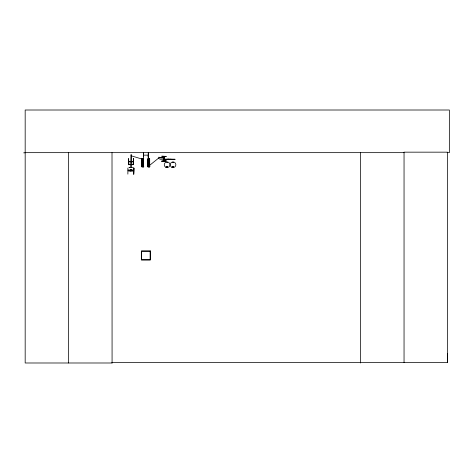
<?xml version="1.0" encoding="UTF-8"?>
<svg xmlns="http://www.w3.org/2000/svg" width="473" height="473" viewBox="0 0 473 473"><rect width="100%" height="100%" fill="white"/><g stroke="black" fill="none" stroke-linecap="round" stroke-linejoin="round"><path stroke-width="0.71" d="M447.139 152.655L449.35 152.655L449.35 110.008L25.175 110.008L25.175 362.992L112.077 362.992L112.018 362.495L447.464 362.495L447.529 353.349M166.644 166.857C167.785 165.532 167.324 168.163 166.691 166.963M166.774 166.857C167.584 165.84 167.223 167.956 166.821 166.786M172.61 166.857C173.745 165.532 173.284 168.163 172.657 166.963M173.284 166.993C172.929 165.698 172.633 167.945 173.307 166.786M148.138 155.132L143.662 155.162M148.487 166.254L158.567 158.153M163.829 158.508L163.835 158.963M164.149 158.963L163.735 158.869M167.016 162.162L167.206 162.611L166.969 162.204M173.047 162.15C172.237 162.878 173.981 162.399 172.935 162.204M148.747 166.744L148.764 166.419M166.23 156.368L161.707 156.22L166.23 156.433M159.567 157.615L163.339 157.84M163.333 157.651L164.45 157.639M159.572 157.876L164.456 157.763M163.735 158.461L164.178 158.52M163.735 158.65L164.237 158.644M163.735 158.774L164.237 158.774M163.741 158.963L164.243 158.958M159.762 159.23L168.613 159.153M164.297 159.289L163.853 159.318L171.267 159.277L163.859 159.496L164.297 159.543M161.748 161.222L166.265 160.95L161.748 161.24M161.748 161.056L166.265 160.986M143.425 157.343L143.42 152.826M23.65 152.832L25.175 152.826M25.175 152.655L404.048 152.655M128.632 158.65L128.881 164.675M128.65 158.65L128.632 164.675L133.404 164.675L133.404 158.65L133.15 164.675M143.094 158.68L143.621 158.68L143.621 166.845L141.882 166.857L141.888 158.686L143.508 158.686L143.508 166.845M149.716 158.68L149.184 158.68L149.22 166.845M142.001 159.519L143.508 159.519L131.145 155.788M148.09 159.519L149.598 159.519M142.001 160.069L143.508 160.069M148.09 160.069L149.598 160.069M142.001 160.897L143.508 160.897M148.09 160.897L149.598 160.897M128.881 161.535L133.15 161.535M141.995 161.636L143.502 161.636M148.084 161.636L149.592 161.636M128.881 161.784L133.15 161.784M141.995 162.464L143.502 162.464M148.084 162.464L149.592 162.464M128.632 164.551L133.404 164.569M142.001 166.017L143.508 166.017M148.09 166.017L149.598 166.017M149.598 166.845L149.592 158.68L147.972 158.686L147.972 166.857L149.716 166.845L149.675 158.68M128.875 167.359L133.28 167.359M127.858 168.092L127.876 174.117M130.684 169.736L131.062 169.736M128.094 170.049L133.634 170.049M128.094 170.298L133.634 170.298M164.468 156.445L164.486 160.968M164.279 156.451L164.291 160.968L164.22 156.451M163.652 156.457L163.747 160.974M163.463 156.457L163.504 160.974M159.567 157.178L159.572 158.313M158.561 157.19L158.567 158.319M148.232 152.791L148.262 157.314M143.585 152.82L143.615 157.343M447.464 362.495L447.464 152.164L404.048 152.164L404.048 362.495M360.627 152.655L360.627 362.992M149.486 158.68L149.48 166.845M149.385 158.68L149.415 166.845M149.302 158.68L149.314 166.845M148.498 158.686L148.492 166.857L148.398 158.686M148.303 158.686L148.368 166.857M148.262 158.686L148.209 166.857M148.073 158.686L148.09 166.857M148.008 158.686L147.978 166.857M143.384 158.68L143.39 166.845M143.331 158.68L143.295 166.845M143.213 158.68L143.195 166.845M143.13 158.68L143.094 166.845M142.403 158.686L142.373 166.857L142.29 158.686M142.213 158.686L142.184 166.857M142.113 158.686L142.119 166.857M142.001 158.686L141.983 166.857M133.871 168.092L133.871 174.117M133.386 158.65L133.386 164.675M133.132 171.102L128.615 171.102M131.145 167.105L131.145 154.553L130.891 167.105M130.932 170.647L130.932 171.007M130.808 170.647L130.808 171.007M129.33 167.407L129.241 167.341M112.012 152.655L112.077 362.992M68.597 152.655L68.597 362.992M142.426 161.961C142.834 163.244 143.42 161.062 142.426 161.961M148.516 161.961C148.924 163.244 149.509 161.062 148.516 161.961M148.421 152.791L148.209 157.314L148.421 152.791M175.034 159.241L167.572 159.241L175.034 159.295M143.757 166.254L141.746 166.254L143.757 166.313M149.846 166.254L147.836 166.254L149.846 166.313M133.889 168.092L133.634 174.117L133.889 168.092M131.092 169.701L130.654 169.701L130.654 170.647L131.092 170.647L131.092 169.701M150.384 250.962L141.344 250.962L141.344 260.002L150.384 260.002L150.384 250.962M150.13 251.216L141.593 251.216L141.593 259.754L150.13 259.754L150.13 251.216M171.64 167.188A2.82 2.82 0 0 0 175.867 164.746A2.82 2.82 0 0 0 171.64 162.304A2.82 2.82 0 0 0 171.64 167.188M165.674 167.188A2.82 2.82 0 0 0 169.902 164.746A2.82 2.82 0 0 0 165.674 162.304A2.82 2.82 0 0 0 165.674 167.188"/></g></svg>
